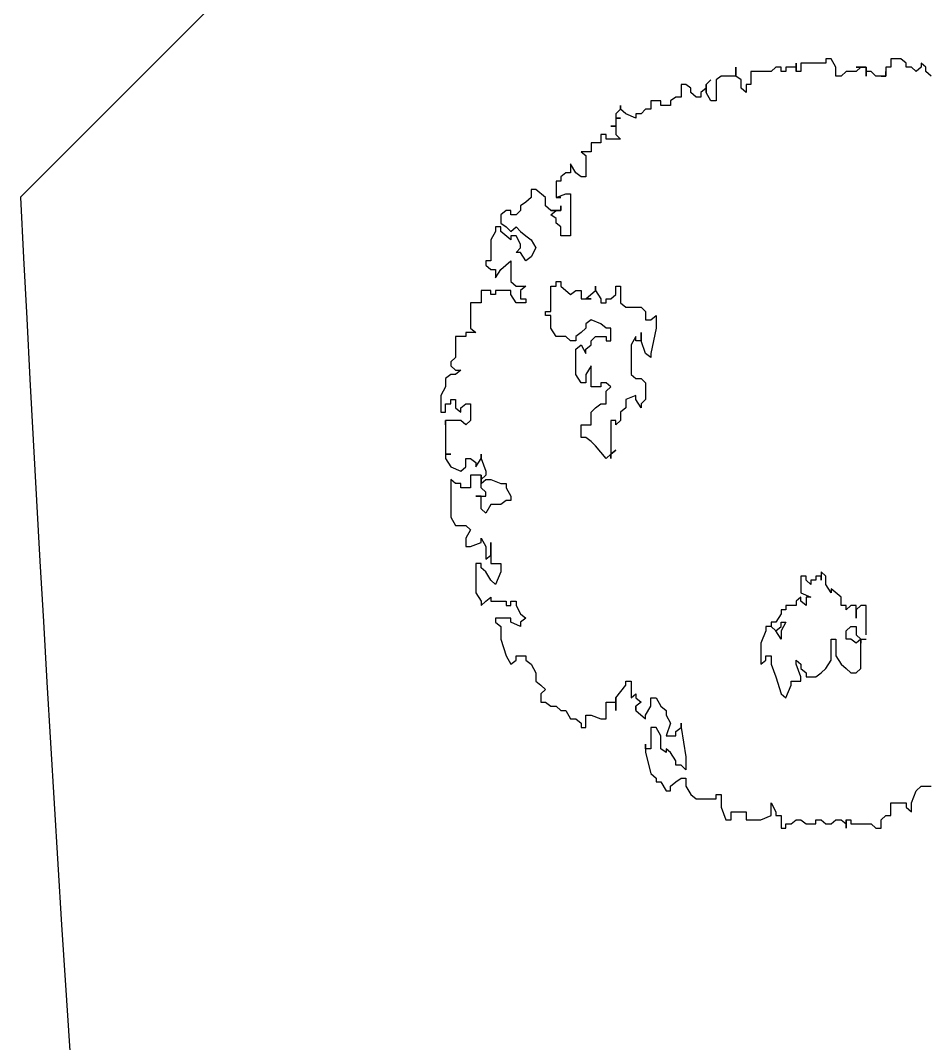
# Model space of a CAD drawing. Extents: x -30 to 1202, y 231 to 898.
# Drawn here: x 371.221 to 373.745, y 300.55 to 303.391 of the extents above; entities that cross this region are included whole.
import ezdxf

# ---------------------------------------------------------------- set-up
doc = ezdxf.new("R2010")
doc.units = 0
doc.header["$LTSCALE"] = 0.04
doc.layers.get('0').update_dxf_attribs({"linetype": 'CONTINUOUS'})
for name, color, linetype in [('CONTORXXNP----00', 255, 'CONTINUOUS'), ('PISO', 1, 'CONTINUOUS'), ('PISOS', 1, 'CONTINUOUS')]:
    doc.layers.add(name, color=color, linetype=linetype)
doc.styles.get("Standard").update_dxf_attribs({"font": 'romans.shx'})

# ---------------------------------------------------------------- blocks, each defined once
blk = doc.blocks.new('ARB3')
at = {"color": 0}
for p, q in [((-0.4754, 0.1276), (-0.4812, 0.1207)), ((0.4638, 0.1145), (0.4638, 0.1276)), ((-0.487, 0.1207), (-0.4922, 0.1145)), ((-0.4922, 0.1145), (-0.487, 0.1145)), ((-0.4812, 0.1207), (-0.487, 0.1207)), ((-0.487, 0.1145), (-0.4812, 0.1076)), ((0.4696, 0.1076), (0.4638, 0.1145)), ((-0.4812, 0.1076), (-0.487, 0.1015)), ((-0.487, 0.1015), (-0.487, 0.0945)), ((0.4857, 0.1015), (0.4696, 0.1076)), ((0.4973, 0.1015), (0.4857, 0.1015)), ((0.4915, 0.0945), (0.4973, 0.1015)), ((-0.487, 0.0945), (-0.4922, 0.0945)), ((0.4857, 0.0745), (0.4857, 0.0945)), ((0.4857, 0.0945), (0.4915, 0.0945)), ((-0.498, 0.0745), (-0.487, 0.0745)), ((-0.487, 0.0745), (-0.487, 0.0676)), ((0.5025, 0.0745), (0.4857, 0.0745)), ((0.5025, 0.0676), (0.5025, 0.0745)), ((-0.487, 0.0676), (-0.4754, 0.0676)), ((-0.4754, 0.0676), (-0.4812, 0.0676)), ((-0.4812, 0.0676), (-0.4754, 0.0676)), ((-0.4754, 0.0546), (-0.4812, 0.0484)), ((-0.4754, 0.0676), (-0.4754, 0.0615)), ((-0.4754, 0.0615), (-0.4754, 0.0676)), ((-0.4754, 0.0676), (-0.4754, 0.0546)), ((0.5083, 0.0615), (0.5025, 0.0676)), ((0.5193, 0.0615), (0.5083, 0.0615)), ((0.5135, 0.0484), (0.5193, 0.0546)), ((0.5193, 0.0546), (0.5193, 0.0615)), ((-0.4754, 0.0415), (-0.487, 0.0415)), ((-0.487, 0.0415), (-0.487, 0.0284)), ((-0.4812, 0.0484), (-0.4812, 0.0415)), ((-0.4812, 0.0415), (-0.4754, 0.0415)), ((0.2635, 0.0415), (0.2248, 0.0415)), ((0.2248, 0.0415), (0.2248, 0.0346)), ((0.2693, 0.0346), (0.2693, 0.0415)), ((0.5135, 0.0215), (0.5135, 0.0484)), ((-0.487, 0.0284), (-0.487, 0.0346)), ((-0.487, 0.0346), (-0.4812, 0.0284)), ((-0.4812, 0.0284), (-0.4812, 0.0153)), ((0.2248, 0.0346), (0.2306, 0.0284)), ((0.2416, 0.0284), (0.2248, 0.0284)), ((0.2248, 0.0284), (0.2248, 0.0215)), ((0.2306, 0.0284), (0.2416, 0.0284)), ((0.2525, 0.0215), (0.2525, 0.0284)), ((0.2525, 0.0284), (0.2635, 0.0284)), ((0.2635, 0.0284), (0.2693, 0.0346)), ((0.3081, 0.0346), (0.2693, 0.0346)), ((0.2693, 0.0346), (0.2745, 0.0284)), ((0.2693, 0.0346), (0.2745, 0.0346)), ((0.2745, 0.0346), (0.2693, 0.0346)), ((0.2745, 0.0284), (0.2693, 0.0215)), ((0.3139, 0.0284), (0.3081, 0.0346)), ((0.3139, 0.0215), (0.3139, 0.0284)), ((-0.4812, 0.0153), (-0.4754, 0.0084)), ((0.2248, 0.0215), (0.2306, 0.0153)), ((0.2306, 0.0153), (0.2248, 0.0153)), ((0.2248, 0.0153), (0.2248, 0.0084)), ((0.2584, 0.0153), (0.2525, 0.0215)), ((0.2693, 0.0153), (0.2584, 0.0153)), ((0.2693, 0.0215), (0.2693, 0.0153)), ((0.3023, 0.0084), (0.3081, 0.0153)), ((0.3081, 0.0153), (0.3139, 0.0215)), ((0.5083, 0.0153), (0.5083, 0.0215)), ((0.5083, 0.0215), (0.5135, 0.0215)), ((0.5083, 0.0084), (0.5135, 0.0153)), ((0.5193, 0.0153), (0.5083, 0.0153)), ((0.5135, 0.0153), (0.5193, 0.0153)), ((-0.487, 0.0015), (-0.498, -0.0047)), ((-0.4754, 0.0015), (-0.487, 0.0015)), ((-0.4754, 0.0084), (-0.4754, 0.0015)), ((0.2138, 0.0084), (0.2028, -0.0047)), ((0.2248, 0.0084), (0.2138, 0.0084)), ((0.2693, -0.0047), (0.2693, 0.0015)), ((0.2693, 0.0015), (0.2913, 0.0015)), ((0.2913, 0.0015), (0.3023, 0.0084)), ((0.5083, 0.0015), (0.5083, 0.0084)), ((0.5135, -0.0047), (0.5083, 0.0015)), ((0.186, -0.0116), (0.1802, -0.0177)), ((0.197, -0.0116), (0.186, -0.0116)), ((0.208, -0.0047), (0.197, -0.0116)), ((0.2028, -0.0047), (0.208, -0.0047)), ((0.2971, -0.0047), (0.2693, -0.0047)), ((0.3081, -0.0116), (0.2971, -0.0047)), ((0.3139, -0.0177), (0.3081, -0.0116)), ((0.5083, -0.0177), (0.5135, -0.0116)), ((0.5135, -0.0116), (0.5135, -0.0047)), ((0.1802, -0.0177), (0.1912, -0.0177)), ((0.1912, -0.0177), (0.186, -0.0177)), ((0.186, -0.0177), (0.186, -0.0247)), ((0.186, -0.0247), (0.1912, -0.0247)), ((0.1912, -0.0247), (0.1912, -0.0316)), ((0.3191, -0.0247), (0.3139, -0.0177)), ((0.3191, -0.0377), (0.3191, -0.0247)), ((0.5083, -0.0247), (0.5083, -0.0177)), ((0.5135, -0.0247), (0.5083, -0.0247)), ((0.5135, -0.0377), (0.5135, -0.0247)), ((0.1912, -0.0377), (0.186, -0.0377)), ((0.186, -0.0377), (0.186, -0.0446)), ((0.1912, -0.0316), (0.197, -0.0316)), ((0.197, -0.0316), (0.1912, -0.0377)), ((0.208, -0.0446), (0.2138, -0.0316)), ((0.2138, -0.0316), (0.2138, -0.0377)), ((0.2138, -0.0377), (0.2248, -0.0377)), ((0.2248, -0.0377), (0.219, -0.0446)), ((0.3081, -0.0446), (0.3139, -0.0377)), ((0.3139, -0.0377), (0.3191, -0.0377)), ((0.5083, -0.0446), (0.5135, -0.0377)), ((-0.4922, -0.0446), (-0.4812, -0.0446)), ((-0.4812, -0.0508), (-0.4922, -0.0508)), ((-0.4922, -0.0508), (-0.487, -0.0508)), ((-0.487, -0.0508), (-0.487, -0.0646)), ((-0.4812, -0.0446), (-0.4812, -0.0508)), ((0.186, -0.0446), (0.208, -0.0446)), ((0.219, -0.0446), (0.2138, -0.0446)), ((0.2138, -0.0446), (0.219, -0.0508)), ((0.219, -0.0508), (0.2248, -0.0508)), ((0.2248, -0.0508), (0.2248, -0.0646)), ((0.2971, -0.0508), (0.3023, -0.0446)), ((0.3023, -0.0508), (0.2971, -0.0508)), ((0.3191, -0.0446), (0.3023, -0.0508)), ((0.3023, -0.0446), (0.3081, -0.0446)), ((0.3249, -0.0446), (0.3191, -0.0446)), ((0.3249, -0.0577), (0.3249, -0.0446)), ((0.5083, -0.0508), (0.5083, -0.0446)), ((0.5135, -0.0577), (0.5083, -0.0508)), ((-0.487, -0.0646), (-0.4812, -0.0646)), ((-0.4812, -0.0646), (-0.4812, -0.0708)), ((0.2248, -0.0646), (0.2306, -0.0646)), ((0.2306, -0.0646), (0.2306, -0.0708)), ((0.2467, -0.0708), (0.2467, -0.0646)), ((0.2467, -0.0646), (0.2584, -0.0708)), ((0.3301, -0.0577), (0.3249, -0.0577)), ((0.3468, -0.0646), (0.3301, -0.0577)), ((0.3417, -0.0708), (0.3468, -0.0646)), ((0.5135, -0.0646), (0.5135, -0.0577)), ((0.5193, -0.0646), (0.5135, -0.0646)), ((0.5193, -0.0708), (0.5193, -0.0646)), ((-0.4812, -0.0708), (-0.487, -0.0708)), ((-0.487, -0.0708), (-0.487, -0.0777)), ((-0.487, -0.0777), (-0.4812, -0.0839)), ((0.2306, -0.0708), (0.2358, -0.0708)), ((0.2358, -0.0708), (0.2467, -0.0777)), ((0.2525, -0.0708), (0.2467, -0.0708)), ((0.2467, -0.0777), (0.2467, -0.0839)), ((0.2584, -0.0777), (0.2525, -0.0708)), ((0.2525, -0.0839), (0.2584, -0.0777)), ((0.2584, -0.0777), (0.2525, -0.0839)), ((0.2584, -0.0708), (0.2693, -0.0708)), ((0.2693, -0.0708), (0.2584, -0.0777)), ((0.3023, -0.0839), (0.3191, -0.0777)), ((0.3191, -0.0777), (0.3417, -0.0708)), ((0.4857, -0.0839), (0.4973, -0.0777)), ((0.4973, -0.0777), (0.5025, -0.0777)), ((0.5025, -0.0777), (0.5025, -0.0708)), ((0.5025, -0.0708), (0.5193, -0.0708)), ((-0.4812, -0.0839), (-0.4812, -0.1108)), ((0.2467, -0.0839), (0.2525, -0.0839)), ((0.2525, -0.0839), (0.2525, -0.0908)), ((0.2525, -0.0908), (0.2584, -0.0908)), ((0.2584, -0.0908), (0.2745, -0.0977)), ((0.2913, -0.0908), (0.2913, -0.0839)), ((0.2913, -0.0839), (0.3023, -0.0839)), ((0.2971, -0.0908), (0.2913, -0.0908)), ((0.3023, -0.0977), (0.2971, -0.0908)), ((0.5025, -0.0839), (0.4857, -0.0839)), ((0.5083, -0.0977), (0.5025, -0.0839)), ((0.2745, -0.0977), (0.3023, -0.0977)), ((0.5083, -0.1169), (0.5083, -0.0977)), ((-0.4812, -0.1108), (-0.4644, -0.1108)), ((-0.4644, -0.1108), (-0.4644, -0.1169)), ((-0.4644, -0.1169), (-0.4534, -0.1169)), ((-0.4534, -0.1169), (-0.4592, -0.1238)), ((0.4973, -0.1369), (0.4973, -0.1169)), ((0.4973, -0.1169), (0.5083, -0.1169)), ((-0.4754, -0.1308), (-0.487, -0.1308)), ((-0.487, -0.1308), (-0.4754, -0.1308)), ((-0.4702, -0.1238), (-0.4754, -0.1308)), ((-0.4754, -0.1308), (-0.4754, -0.15)), ((-0.4592, -0.1238), (-0.4702, -0.1238)), ((0.4915, -0.15), (0.5083, -0.1438)), ((0.5083, -0.1369), (0.4973, -0.1369)), ((0.5083, -0.1438), (0.5083, -0.1369)), ((-0.4754, -0.15), (-0.4702, -0.1569)), ((-0.4702, -0.1569), (-0.4424, -0.1569)), ((-0.4424, -0.1569), (-0.4424, -0.1638)), ((0.4747, -0.1569), (0.4747, -0.15)), ((0.4747, -0.15), (0.4915, -0.15)), ((0.4805, -0.1569), (0.4747, -0.1569)), ((0.4805, -0.1831), (0.4805, -0.1569)), ((-0.4644, -0.17), (-0.4702, -0.1638)), ((-0.4702, -0.1638), (-0.4644, -0.17)), ((-0.4534, -0.17), (-0.4644, -0.17)), ((-0.4644, -0.17), (-0.4592, -0.17)), ((-0.4592, -0.17), (-0.4534, -0.1769)), ((-0.4424, -0.1638), (-0.4534, -0.17)), ((-0.4534, -0.1769), (-0.4476, -0.1769)), ((-0.4476, -0.1831), (-0.4534, -0.19)), ((-0.4476, -0.1769), (-0.4476, -0.1831)), ((0.4747, -0.19), (0.4805, -0.1831)), ((-0.4592, -0.19), (-0.4644, -0.1969)), ((-0.4644, -0.1969), (-0.4644, -0.2031)), ((-0.4534, -0.19), (-0.4592, -0.19)), ((0.3862, -0.2031), (0.425, -0.1969)), ((0.425, -0.1969), (0.4418, -0.1969)), ((0.4418, -0.1969), (0.436, -0.2031)), ((0.4528, -0.2031), (0.4528, -0.1969)), ((0.4528, -0.1969), (0.4638, -0.1969)), ((0.4638, -0.1969), (0.4747, -0.19)), ((-0.4644, -0.2031), (-0.4476, -0.2031)), ((-0.4476, -0.2031), (-0.4476, -0.21)), ((-0.4476, -0.21), (-0.4424, -0.2169)), ((0.3862, -0.2031), (0.3804, -0.2031)), ((0.3804, -0.2031), (0.3862, -0.2031)), ((0.3914, -0.21), (0.3862, -0.2031)), ((0.3972, -0.21), (0.3914, -0.21)), ((0.3972, -0.223), (0.3972, -0.21)), ((0.4302, -0.21), (0.4192, -0.2169)), ((0.436, -0.21), (0.4302, -0.21)), ((0.436, -0.2031), (0.436, -0.21)), ((0.4579, -0.21), (0.4528, -0.2031)), ((0.4638, -0.2169), (0.4579, -0.21)), ((-0.4424, -0.2169), (-0.4366, -0.2169)), ((-0.4366, -0.23), (-0.4424, -0.23)), ((-0.4424, -0.23), (-0.4424, -0.243)), ((-0.4366, -0.2169), (-0.4366, -0.23)), ((0.3468, -0.2361), (0.3578, -0.23)), ((0.3578, -0.23), (0.3636, -0.223)), ((0.3636, -0.223), (0.3695, -0.223)), ((0.3695, -0.223), (0.3804, -0.2169)), ((0.3804, -0.2169), (0.3972, -0.223)), ((0.3972, -0.23), (0.3862, -0.2361)), ((0.414, -0.23), (0.3972, -0.23)), ((0.4192, -0.2169), (0.414, -0.223)), ((0.414, -0.223), (0.4192, -0.223)), ((0.4192, -0.223), (0.414, -0.23)), ((0.4579, -0.23), (0.4696, -0.223)), ((0.4579, -0.2361), (0.4579, -0.23)), ((0.4696, -0.2169), (0.4638, -0.2169)), ((0.4696, -0.223), (0.4696, -0.2169)), ((-0.4424, -0.243), (-0.4315, -0.243)), ((-0.4315, -0.243), (-0.4315, -0.25)), ((-0.1531, -0.243), (-0.1589, -0.2361)), ((-0.1589, -0.2361), (-0.1421, -0.2361)), ((-0.1531, -0.25), (-0.1531, -0.243)), ((-0.1421, -0.2361), (-0.1085, -0.243)), ((-0.1085, -0.243), (-0.1033, -0.243)), ((-0.1033, -0.243), (-0.1085, -0.25)), ((0.3468, -0.243), (0.3468, -0.2361)), ((0.3578, -0.243), (0.3468, -0.243)), ((0.3695, -0.25), (0.3578, -0.243)), ((0.3862, -0.2361), (0.3862, -0.243)), ((0.3862, -0.243), (0.414, -0.243)), ((0.414, -0.243), (0.414, -0.25)), ((0.4192, -0.25), (0.447, -0.243)), ((0.447, -0.243), (0.4528, -0.2361)), ((0.4528, -0.2361), (0.4579, -0.2361)), ((-0.4315, -0.25), (-0.4256, -0.2561)), ((-0.4256, -0.2561), (-0.4256, -0.263)), ((-0.1699, -0.2561), (-0.1641, -0.25)), ((-0.1699, -0.2761), (-0.1699, -0.2561)), ((-0.1641, -0.25), (-0.1531, -0.25)), ((-0.1253, -0.2561), (-0.1363, -0.2561)), ((-0.1363, -0.2561), (-0.1253, -0.2561)), ((-0.1085, -0.25), (-0.1253, -0.2561)), ((-0.1253, -0.2561), (-0.1253, -0.263)), ((-0.0756, -0.2561), (-0.0698, -0.25)), ((-0.0756, -0.263), (-0.0756, -0.2561)), ((-0.0698, -0.25), (-0.0478, -0.25)), ((-0.0478, -0.25), (-0.042, -0.2561)), ((-0.0368, -0.2561), (-0.0478, -0.263)), ((-0.042, -0.2561), (-0.0368, -0.2561)), ((0.3468, -0.263), (0.3527, -0.2561)), ((0.3527, -0.2561), (0.3578, -0.263)), ((0.3636, -0.263), (0.3746, -0.25)), ((0.3746, -0.25), (0.3695, -0.25)), ((0.414, -0.25), (0.4082, -0.25)), ((0.4082, -0.25), (0.4192, -0.25)), ((-0.4256, -0.263), (-0.4198, -0.263)), ((-0.4198, -0.263), (-0.4256, -0.2761)), ((-0.1253, -0.263), (-0.1311, -0.263)), ((-0.1311, -0.263), (-0.1201, -0.2692)), ((-0.1201, -0.2692), (-0.0807, -0.2692)), ((-0.0807, -0.2692), (-0.0756, -0.263)), ((-0.0478, -0.263), (-0.053, -0.263)), ((-0.053, -0.263), (-0.0478, -0.2761)), ((0.3249, -0.2761), (0.3249, -0.2692)), ((0.3249, -0.2692), (0.3468, -0.2692)), ((0.3468, -0.2692), (0.3417, -0.263)), ((0.3417, -0.263), (0.3468, -0.263)), ((0.3578, -0.263), (0.3636, -0.263)), ((0.3636, -0.263), (0.3578, -0.263)), ((0.3578, -0.263), (0.3636, -0.263)), ((-0.4315, -0.283), (-0.4366, -0.283)), ((-0.4366, -0.283), (-0.4315, -0.283)), ((-0.4256, -0.2761), (-0.4315, -0.283)), ((-0.4315, -0.283), (-0.4256, -0.2892)), ((-0.4198, -0.2892), (-0.4198, -0.283)), ((-0.4198, -0.283), (-0.4198, -0.2892)), ((-0.3979, -0.2892), (-0.3921, -0.283)), ((-0.3921, -0.283), (-0.3921, -0.3022)), ((-0.1976, -0.2892), (-0.1976, -0.283)), ((-0.1976, -0.283), (-0.1757, -0.283)), ((-0.1757, -0.283), (-0.1699, -0.2761)), ((-0.0478, -0.2761), (-0.0368, -0.2761)), ((-0.0368, -0.2761), (-0.031, -0.283)), ((-0.031, -0.283), (-0.02, -0.283)), ((-0.02, -0.283), (-0.0142, -0.2892)), ((0.3301, -0.2761), (0.3249, -0.2761)), ((0.3468, -0.2892), (0.3301, -0.2761)), ((-0.4256, -0.2892), (-0.4198, -0.2892)), ((-0.4198, -0.2892), (-0.4089, -0.2892)), ((-0.4089, -0.2892), (-0.4089, -0.2961)), ((-0.4089, -0.2961), (-0.4089, -0.2892)), ((-0.4089, -0.2892), (-0.3979, -0.2892)), ((-0.1867, -0.2892), (-0.1976, -0.2892)), ((-0.1809, -0.2961), (-0.1867, -0.2892)), ((-0.1809, -0.3022), (-0.1809, -0.2961)), ((-0.1253, -0.2961), (-0.1421, -0.2961)), ((-0.1421, -0.2961), (-0.1421, -0.3022)), ((-0.1253, -0.3022), (-0.1253, -0.2961)), ((-0.0646, -0.2961), (-0.0698, -0.3022)), ((-0.0588, -0.3022), (-0.0646, -0.2961)), ((-0.0142, -0.2892), (-0.02, -0.2892)), ((-0.02, -0.2892), (-0.02, -0.2961)), ((-0.02, -0.2961), (0.0304, -0.2961)), ((0.0245, -0.2961), (0.0194, -0.2892)), ((0.0194, -0.2892), (0.0245, -0.2961)), ((0.0304, -0.2961), (0.0245, -0.2961)), ((0.0245, -0.2961), (0.0304, -0.3022)), ((0.3636, -0.2892), (0.3468, -0.2892)), ((0.3527, -0.3022), (0.3527, -0.2892)), ((0.3527, -0.2892), (0.3636, -0.2892)), ((-0.3921, -0.3022), (-0.3979, -0.3022)), ((-0.3979, -0.3022), (-0.3979, -0.3092)), ((-0.3979, -0.3092), (-0.3869, -0.3092)), ((-0.3869, -0.3092), (-0.3869, -0.3222)), ((-0.1918, -0.3161), (-0.1809, -0.3092)), ((-0.1757, -0.3022), (-0.1809, -0.3022)), ((-0.1809, -0.3092), (-0.1757, -0.3092)), ((-0.1757, -0.3092), (-0.1757, -0.3022)), ((-0.1479, -0.3092), (-0.1531, -0.3222)), ((-0.1421, -0.3022), (-0.1479, -0.3092)), ((-0.1311, -0.3161), (-0.1311, -0.3022)), ((-0.1311, -0.3022), (-0.1253, -0.3022)), ((-0.0698, -0.3022), (-0.0698, -0.3092)), ((-0.0698, -0.3092), (-0.0646, -0.3092)), ((-0.0646, -0.3092), (-0.0646, -0.3222)), ((-0.042, -0.3022), (-0.0588, -0.3022)), ((-0.042, -0.3092), (-0.042, -0.3022)), ((-0.0368, -0.3161), (-0.042, -0.3092)), ((0.0304, -0.3022), (0.0136, -0.3161)), ((0.3746, -0.3022), (0.3527, -0.3022)), ((0.3695, -0.3222), (0.3746, -0.3092)), ((0.3746, -0.3092), (0.3746, -0.3022)), ((-0.3869, -0.3222), (-0.3753, -0.3222)), ((-0.3753, -0.3222), (-0.3753, -0.3353)), ((-0.1918, -0.3161), (-0.1976, -0.3161)), ((-0.1976, -0.3161), (-0.1918, -0.3161)), ((-0.1809, -0.3292), (-0.1918, -0.3161)), ((-0.1809, -0.3353), (-0.1809, -0.3222)), ((-0.1809, -0.3222), (-0.1809, -0.3292)), ((-0.1809, -0.3292), (-0.1809, -0.3222)), ((-0.1809, -0.3222), (-0.1809, -0.3292)), ((-0.1531, -0.3222), (-0.1479, -0.3292)), ((-0.1253, -0.3222), (-0.1311, -0.3161)), ((-0.1201, -0.3222), (-0.1253, -0.3222)), ((-0.1143, -0.3292), (-0.1201, -0.3222)), ((-0.0646, -0.3222), (-0.0924, -0.3222)), ((-0.0924, -0.3222), (-0.0807, -0.3292)), ((-0.031, -0.3222), (-0.0368, -0.3161)), ((-0.0142, -0.3222), (-0.031, -0.3222)), ((-0.0142, -0.3353), (-0.0142, -0.3222)), ((0.0078, -0.3222), (0.0026, -0.3292)), ((0.0136, -0.3161), (0.0078, -0.3222)), ((0.3695, -0.3292), (0.3695, -0.3222)), ((-0.3753, -0.3353), (-0.3701, -0.3292)), ((-0.3701, -0.3292), (-0.3423, -0.3292)), ((-0.3423, -0.3353), (-0.3475, -0.3422)), ((-0.3423, -0.3292), (-0.3423, -0.3353)), ((-0.1918, -0.3422), (-0.1918, -0.3353)), ((-0.1918, -0.3353), (-0.1809, -0.3353)), ((-0.1479, -0.3292), (-0.1421, -0.3292)), ((-0.1421, -0.3292), (-0.1363, -0.3353)), ((-0.1363, -0.3353), (-0.1311, -0.3422)), ((-0.1201, -0.3353), (-0.1085, -0.3292)), ((-0.1143, -0.3422), (-0.1201, -0.3353)), ((-0.1085, -0.3292), (-0.1143, -0.3292)), ((-0.0807, -0.3292), (-0.0698, -0.3292)), ((-0.0698, -0.3353), (-0.0807, -0.3422)), ((-0.0698, -0.3292), (-0.0698, -0.3353)), ((0.0026, -0.3353), (-0.0142, -0.3353)), ((0.0026, -0.3292), (0.0026, -0.3353)), ((0.3862, -0.3292), (0.3695, -0.3292)), ((0.3746, -0.3422), (0.3804, -0.3353)), ((0.3804, -0.3353), (0.3862, -0.3353)), ((0.3862, -0.3353), (0.3862, -0.3292)), ((-0.3475, -0.3422), (-0.3591, -0.3492)), ((-0.3591, -0.3492), (-0.3475, -0.3492)), ((-0.3475, -0.3492), (-0.3475, -0.3553)), ((-0.3197, -0.3553), (-0.3197, -0.3492)), ((-0.3197, -0.3492), (-0.2642, -0.3492)), ((-0.2642, -0.3492), (-0.2642, -0.3622)), ((-0.1976, -0.3622), (-0.1867, -0.3492)), ((-0.1867, -0.3492), (-0.1918, -0.3422)), ((-0.1311, -0.3422), (-0.1253, -0.3422)), ((-0.1253, -0.3492), (-0.1311, -0.3553)), ((-0.1253, -0.3422), (-0.1253, -0.3492)), ((-0.0807, -0.3422), (-0.1143, -0.3422)), ((0.3636, -0.3553), (0.3746, -0.3492)), ((0.3746, -0.3492), (0.3746, -0.3422)), ((-0.3475, -0.3553), (-0.3423, -0.3622)), ((-0.3423, -0.3622), (-0.3365, -0.3622)), ((-0.3365, -0.3622), (-0.3365, -0.3684)), ((-0.3146, -0.3684), (-0.3197, -0.3553)), ((-0.3146, -0.3684), (-0.3146, -0.3622)), ((-0.3146, -0.3622), (-0.3146, -0.3684)), ((-0.2978, -0.3622), (-0.3036, -0.3622)), ((-0.3036, -0.3622), (-0.2978, -0.3622)), ((-0.2978, -0.3684), (-0.2978, -0.3622)), ((-0.2978, -0.3622), (-0.2978, -0.3753)), ((-0.2758, -0.3622), (-0.281, -0.3684)), ((-0.2642, -0.3622), (-0.2758, -0.3622)), ((-0.2035, -0.3684), (-0.2035, -0.3622)), ((-0.2035, -0.3622), (-0.1976, -0.3622)), ((-0.1311, -0.3553), (-0.1311, -0.3684)), ((0.3578, -0.3684), (0.3636, -0.3622)), ((0.3636, -0.3622), (0.3636, -0.3553)), ((-0.3365, -0.3684), (-0.3146, -0.3684)), ((-0.2978, -0.3753), (-0.3036, -0.3822)), ((-0.2919, -0.3753), (-0.2978, -0.3684)), ((-0.2868, -0.3684), (-0.2919, -0.3753)), ((-0.281, -0.3684), (-0.2868, -0.3684)), ((-0.1976, -0.3684), (-0.2035, -0.3684)), ((-0.1976, -0.3753), (-0.1976, -0.3684)), ((-0.1641, -0.3753), (-0.1976, -0.3753)), ((-0.1641, -0.3822), (-0.1641, -0.3753)), ((-0.1421, -0.3753), (-0.1589, -0.3753)), ((-0.1589, -0.3753), (-0.1589, -0.3822)), ((-0.1311, -0.3684), (-0.1421, -0.3753)), ((0.3527, -0.3822), (0.3578, -0.3753)), ((0.3578, -0.3753), (0.3578, -0.3684)), ((-0.3146, -0.3822), (-0.3255, -0.3953)), ((-0.3036, -0.3822), (-0.3146, -0.3822)), ((-0.1589, -0.3822), (-0.1641, -0.3822)), ((0.3249, -0.3953), (0.3301, -0.3884)), ((0.3301, -0.3884), (0.3359, -0.3822)), ((0.3359, -0.3822), (0.3417, -0.3884)), ((0.3417, -0.3884), (0.3527, -0.3884)), ((0.3527, -0.3884), (0.3527, -0.3822)), ((-0.3255, -0.3953), (-0.3255, -0.4014)), ((-0.3255, -0.4014), (-0.3146, -0.4014)), ((-0.3146, -0.4014), (-0.3087, -0.4084)), ((-0.2642, -0.4084), (-0.259, -0.4014)), ((-0.259, -0.4014), (-0.248, -0.3953)), ((-0.248, -0.3953), (-0.2364, -0.4014)), ((-0.2364, -0.4014), (-0.2312, -0.4084)), ((0.2971, -0.4084), (0.3023, -0.4014)), ((0.3023, -0.4014), (0.3139, -0.3953)), ((0.3139, -0.3953), (0.3249, -0.3953)), ((-0.3087, -0.4084), (-0.3036, -0.4153)), ((-0.3036, -0.4153), (-0.2978, -0.4153)), ((-0.2978, -0.4153), (-0.2919, -0.4214)), ((-0.2758, -0.4214), (-0.27, -0.4153)), ((-0.27, -0.4153), (-0.2642, -0.4084)), ((-0.2532, -0.4153), (-0.2642, -0.4214)), ((-0.248, -0.4153), (-0.2532, -0.4153)), ((-0.2422, -0.4214), (-0.248, -0.4153)), ((-0.2312, -0.4084), (-0.2422, -0.4153)), ((-0.2422, -0.4153), (-0.2422, -0.4214)), ((-0.1976, -0.4214), (-0.1976, -0.4084)), ((-0.1976, -0.4084), (-0.1918, -0.4153)), ((-0.1918, -0.4153), (-0.1809, -0.4153)), ((-0.1809, -0.4153), (-0.1809, -0.4084)), ((-0.1809, -0.4084), (-0.1757, -0.4084)), ((-0.1757, -0.4084), (-0.1757, -0.4214)), ((0.2248, -0.4214), (0.2358, -0.4153)), ((0.2358, -0.4153), (0.2416, -0.4084)), ((0.2416, -0.4084), (0.2467, -0.4153)), ((0.2467, -0.4153), (0.2525, -0.4153)), ((0.2525, -0.4153), (0.2467, -0.4284)), ((0.2913, -0.4214), (0.2913, -0.4084)), ((0.2913, -0.4084), (0.2971, -0.4084)), ((-0.2919, -0.4284), (-0.2978, -0.4284)), ((-0.2978, -0.4284), (-0.2978, -0.4345)), ((-0.2919, -0.4214), (-0.2919, -0.4284)), ((-0.27, -0.4284), (-0.2758, -0.4214)), ((-0.2758, -0.4345), (-0.27, -0.4284)), ((-0.259, -0.4284), (-0.27, -0.4414)), ((-0.2642, -0.4214), (-0.2642, -0.4284)), ((-0.2642, -0.4284), (-0.259, -0.4284)), ((-0.2196, -0.4414), (-0.2312, -0.4284)), ((-0.2312, -0.4284), (-0.2035, -0.4284)), ((-0.2035, -0.4284), (-0.1976, -0.4214)), ((-0.1867, -0.4284), (-0.1918, -0.4284)), ((-0.1918, -0.4284), (-0.1918, -0.4484)), ((-0.1757, -0.4214), (-0.1867, -0.4284)), ((0.0691, -0.4345), (0.0801, -0.4284)), ((0.0801, -0.4284), (0.0859, -0.4284)), ((0.0859, -0.4284), (0.0859, -0.4345)), ((0.219, -0.4284), (0.219, -0.4214)), ((0.219, -0.4214), (0.2248, -0.4214)), ((0.2248, -0.4284), (0.219, -0.4284)), ((0.2248, -0.4345), (0.2248, -0.4284)), ((0.2467, -0.4284), (0.2416, -0.4284)), ((0.2416, -0.4284), (0.2416, -0.4484)), ((0.2971, -0.4214), (0.2913, -0.4214)), ((0.2913, -0.4345), (0.3023, -0.4284)), ((0.3023, -0.4284), (0.2971, -0.4214)), ((-0.2978, -0.4345), (-0.2919, -0.4414)), ((-0.2919, -0.4414), (-0.281, -0.4414)), ((-0.281, -0.4414), (-0.2758, -0.4345)), ((-0.27, -0.4414), (-0.2758, -0.4414)), ((-0.2758, -0.4414), (-0.2758, -0.4484)), ((-0.2086, -0.4484), (-0.2196, -0.4414)), ((0.0581, -0.4545), (0.0633, -0.4414)), ((0.0633, -0.4414), (0.0633, -0.4345)), ((0.0633, -0.4345), (0.0691, -0.4345)), ((0.0859, -0.4345), (0.0911, -0.4414)), ((0.0911, -0.4414), (0.0911, -0.4545)), ((0.1692, -0.4545), (0.1692, -0.4414)), ((0.1692, -0.4414), (0.1802, -0.4414)), ((0.1802, -0.4414), (0.197, -0.4484)), ((0.219, -0.4545), (0.219, -0.4345)), ((0.219, -0.4345), (0.2248, -0.4345)), ((0.2467, -0.4484), (0.2525, -0.4414)), ((0.2525, -0.4414), (0.2693, -0.4414)), ((0.2693, -0.4414), (0.2913, -0.4345)), ((-0.2758, -0.4484), (-0.27, -0.4484)), ((-0.27, -0.4484), (-0.259, -0.4545)), ((-0.259, -0.4545), (-0.2312, -0.4545)), ((-0.2312, -0.4545), (-0.2312, -0.4614)), ((-0.2254, -0.4614), (-0.2196, -0.4545)), ((-0.2196, -0.4545), (-0.2196, -0.4484)), ((-0.2196, -0.4484), (-0.2086, -0.4484)), ((-0.1918, -0.4484), (-0.1867, -0.4484)), ((-0.1867, -0.4545), (-0.1918, -0.4545)), ((-0.1918, -0.4545), (-0.1918, -0.4676)), ((-0.1867, -0.4484), (-0.1867, -0.4545)), ((0.0581, -0.4614), (0.0581, -0.4545)), ((0.0911, -0.4545), (0.1027, -0.4614)), ((0.1582, -0.4545), (0.1415, -0.4545)), ((0.1415, -0.4545), (0.1692, -0.4545)), ((0.1634, -0.4614), (0.1582, -0.4545)), ((0.1912, -0.4545), (0.1802, -0.4614)), ((0.197, -0.4484), (0.1912, -0.4545)), ((0.219, -0.4614), (0.2138, -0.4545)), ((0.2138, -0.4545), (0.219, -0.4545)), ((0.2416, -0.4484), (0.2467, -0.4484)), ((-0.2312, -0.4614), (-0.2254, -0.4614)), ((-0.1918, -0.4676), (-0.1757, -0.4676)), ((-0.1757, -0.4676), (-0.1757, -0.4814)), ((0.0304, -0.4676), (0.0245, -0.4676)), ((0.0245, -0.4676), (0.0304, -0.4676)), ((0.0304, -0.4676), (0.0472, -0.4614)), ((0.0413, -0.4745), (0.0304, -0.4676)), ((0.0472, -0.4614), (0.0523, -0.4614)), ((0.0523, -0.4614), (0.0581, -0.4676)), ((0.0691, -0.4676), (0.0523, -0.4676)), ((0.0523, -0.4676), (0.0523, -0.4814)), ((0.0633, -0.4676), (0.0581, -0.4614)), ((0.0581, -0.4676), (0.0633, -0.4676)), ((0.0749, -0.4614), (0.0691, -0.4676)), ((0.0801, -0.4614), (0.0749, -0.4614)), ((0.0801, -0.4745), (0.0801, -0.4614)), ((0.0969, -0.4676), (0.0801, -0.4676)), ((0.0801, -0.4676), (0.0801, -0.4745)), ((0.1027, -0.4614), (0.0969, -0.4676)), ((0.1356, -0.4676), (0.1466, -0.4614)), ((0.1415, -0.4676), (0.1356, -0.4676)), ((0.1466, -0.4814), (0.1415, -0.4676)), ((0.1466, -0.4614), (0.1634, -0.4614)), ((0.175, -0.4676), (0.1692, -0.4676)), ((0.1692, -0.4676), (0.1692, -0.4745)), ((0.1802, -0.4614), (0.175, -0.4676)), ((0.208, -0.4745), (0.219, -0.4676)), ((0.2248, -0.4676), (0.219, -0.4614)), ((0.219, -0.4676), (0.2248, -0.4676)), ((-0.1757, -0.4814), (-0.1421, -0.4814)), ((-0.1421, -0.4814), (-0.1363, -0.4745)), ((-0.1363, -0.4745), (-0.1363, -0.4876)), ((-0.042, -0.4876), (-0.042, -0.4814)), ((-0.042, -0.4814), (-0.02, -0.4814)), ((-0.02, -0.4814), (-0.0142, -0.4876)), ((0.0304, -0.4814), (0.0355, -0.4745)), ((0.0304, -0.4876), (0.0304, -0.4814)), ((0.0355, -0.4745), (0.0413, -0.4745)), ((0.0523, -0.4814), (0.0691, -0.4814)), ((0.0691, -0.4814), (0.0691, -0.4945)), ((0.1188, -0.4876), (0.1247, -0.4814)), ((0.1247, -0.4814), (0.1356, -0.4876)), ((0.1466, -0.4876), (0.1466, -0.4814)), ((0.1692, -0.4745), (0.208, -0.4745)), ((-0.1363, -0.4876), (-0.1311, -0.4876)), ((-0.1311, -0.4876), (-0.1311, -0.5014)), ((-0.0866, -0.5014), (-0.0866, -0.4945)), ((-0.0866, -0.4945), (-0.0807, -0.5014)), ((-0.0368, -0.4945), (-0.042, -0.4876)), ((-0.0368, -0.5014), (-0.031, -0.4945)), ((-0.031, -0.4945), (-0.0368, -0.4945)), ((-0.0142, -0.4876), (-0.02, -0.4945)), ((-0.02, -0.4945), (-0.02, -0.5145)), ((0.0413, -0.4876), (0.0304, -0.4876)), ((0.0472, -0.4945), (0.0413, -0.4876)), ((0.0413, -0.5076), (0.0472, -0.4945)), ((0.0691, -0.4945), (0.0633, -0.4945)), ((0.0633, -0.4945), (0.0633, -0.5014)), ((0.1188, -0.5014), (0.1188, -0.4876)), ((0.1356, -0.4876), (0.1466, -0.4876)), ((-0.1311, -0.5014), (-0.1033, -0.5014)), ((-0.1033, -0.5014), (-0.0975, -0.5076)), ((-0.0975, -0.5076), (-0.0924, -0.5076)), ((-0.0924, -0.5076), (-0.0866, -0.5014)), ((-0.0807, -0.5014), (-0.0807, -0.5076)), ((-0.0807, -0.5076), (-0.0756, -0.5145)), ((-0.0478, -0.5076), (-0.0478, -0.5014)), ((-0.0478, -0.5014), (-0.0368, -0.5014)), ((-0.042, -0.5076), (-0.0478, -0.5076)), ((-0.042, -0.5145), (-0.042, -0.5076)), ((0.0245, -0.5145), (0.0245, -0.5076)), ((0.0245, -0.5076), (0.0245, -0.5145)), ((0.0304, -0.5145), (0.0413, -0.5076)), ((0.0633, -0.5014), (0.0581, -0.5076)), ((0.0581, -0.5076), (0.1079, -0.5076)), ((0.1079, -0.5076), (0.1188, -0.5014)), ((-0.0756, -0.5145), (-0.0646, -0.5145)), ((-0.0646, -0.5145), (-0.053, -0.5206)), ((-0.053, -0.5206), (-0.031, -0.5206)), ((-0.031, -0.5145), (-0.042, -0.5145)), ((-0.031, -0.5206), (-0.031, -0.5145)), ((-0.02, -0.5145), (-0.0142, -0.5145)), ((-0.0142, -0.5145), (-0.02, -0.5145)), ((-0.02, -0.5145), (0.0245, -0.5145)), ((0.0245, -0.5145), (0.0304, -0.5145))]:
    blk.add_line(p, q, dxfattribs=at)
for p, q in [((-0.4922, 0.0945), (-0.498, 0.0876)), ((-0.498, 0.0876), (-0.498, 0.0745)), ((-0.498, -0.0047), (-0.498, -0.0116)), ((-0.498, -0.0116), (-0.4922, -0.0116)), ((-0.4922, -0.0116), (-0.4922, -0.0446))]:
    blk.add_line(p, q)
at = {"layer": 'CONTORXXNP----00'}
for p, q in [((-0.4754, 0.1276), (-0.4812, 0.1207)), ((0.4638, 0.1145), (0.4638, 0.1276)), ((-0.487, 0.1207), (-0.4922, 0.1145)), ((-0.4922, 0.1145), (-0.487, 0.1145)), ((-0.4812, 0.1207), (-0.487, 0.1207)), ((-0.487, 0.1145), (-0.4812, 0.1076)), ((0.4696, 0.1076), (0.4638, 0.1145)), ((-0.4812, 0.1076), (-0.487, 0.1015)), ((-0.487, 0.1015), (-0.487, 0.0945)), ((0.4857, 0.1015), (0.4696, 0.1076)), ((0.4973, 0.1015), (0.4857, 0.1015)), ((0.4915, 0.0945), (0.4973, 0.1015)), ((-0.4922, 0.0945), (-0.498, 0.0876)), ((-0.498, 0.0876), (-0.498, 0.0745)), ((-0.487, 0.0945), (-0.4922, 0.0945)), ((0.4857, 0.0945), (0.4915, 0.0945)), ((0.4857, 0.0745), (0.4857, 0.0945)), ((-0.498, 0.0745), (-0.487, 0.0745)), ((-0.487, 0.0745), (-0.487, 0.0676)), ((0.5025, 0.0745), (0.4857, 0.0745)), ((0.5025, 0.0676), (0.5025, 0.0745)), ((-0.487, 0.0676), (-0.4754, 0.0676)), ((-0.4812, 0.0676), (-0.4754, 0.0676)), ((-0.4754, 0.0676), (-0.4812, 0.0676)), ((-0.4754, 0.0546), (-0.4812, 0.0484)), ((-0.4754, 0.0676), (-0.4754, 0.0546)), ((-0.4754, 0.0615), (-0.4754, 0.0676)), ((-0.4754, 0.0676), (-0.4754, 0.0615)), ((0.5083, 0.0615), (0.5025, 0.0676)), ((0.5193, 0.0615), (0.5083, 0.0615)), ((0.5135, 0.0484), (0.5193, 0.0546)), ((0.5193, 0.0546), (0.5193, 0.0615)), ((-0.487, 0.0415), (-0.4812, 0.0415)), ((-0.487, 0.0346), (-0.487, 0.0415)), ((-0.4812, 0.0484), (-0.4812, 0.0415)), ((0.5135, 0.0215), (0.5135, 0.0484)), ((-0.487, 0.0346), (-0.4812, 0.0284)), ((-0.4812, 0.0284), (-0.4812, 0.0153)), ((-0.4812, 0.0153), (-0.4754, 0.0084)), ((0.5083, 0.0215), (0.5135, 0.0215)), ((0.5083, 0.0153), (0.5083, 0.0215)), ((0.5083, 0.0153), (0.5135, 0.0153)), ((0.5083, 0.0084), (0.5135, 0.0153)), ((-0.487, 0.0015), (-0.498, -0.0047)), ((-0.4754, 0.0015), (-0.487, 0.0015)), ((-0.4754, 0.0084), (-0.4754, 0.0015)), ((0.5083, 0.0015), (0.5083, 0.0084)), ((0.5135, -0.0047), (0.5083, 0.0015)), ((-0.498, -0.0047), (-0.498, -0.0116)), ((-0.498, -0.0116), (-0.4922, -0.0116)), ((-0.4922, -0.0116), (-0.4922, -0.0446)), ((0.5083, -0.0177), (0.5135, -0.0116)), ((0.5135, -0.0116), (0.5135, -0.0047)), ((0.5083, -0.0247), (0.5083, -0.0177)), ((0.5135, -0.0247), (0.5083, -0.0247)), ((0.5135, -0.0377), (0.5135, -0.0247)), ((0.5083, -0.0446), (0.5135, -0.0377)), ((-0.4922, -0.0446), (-0.4812, -0.0446)), ((-0.487, -0.0508), (-0.4812, -0.0508)), ((-0.487, -0.0508), (-0.487, -0.0646)), ((-0.4812, -0.0446), (-0.4812, -0.0508)), ((0.5083, -0.0508), (0.5083, -0.0446)), ((0.5135, -0.0577), (0.5083, -0.0508)), ((-0.487, -0.0646), (-0.4812, -0.0646)), ((-0.4812, -0.0646), (-0.4812, -0.0708)), ((0.5135, -0.0646), (0.5135, -0.0577)), ((0.5193, -0.0646), (0.5135, -0.0646)), ((0.5193, -0.0708), (0.5193, -0.0646)), ((-0.487, -0.0708), (-0.487, -0.0777)), ((-0.4812, -0.0708), (-0.487, -0.0708)), ((-0.487, -0.0777), (-0.4812, -0.0839)), ((0.4857, -0.0839), (0.4973, -0.0777)), ((0.4973, -0.0777), (0.5025, -0.0777)), ((0.5025, -0.0708), (0.5193, -0.0708)), ((0.5025, -0.0777), (0.5025, -0.0708)), ((-0.4812, -0.0839), (-0.4812, -0.1108)), ((0.5025, -0.0839), (0.4857, -0.0839)), ((0.5083, -0.0977), (0.5025, -0.0839)), ((0.5083, -0.1169), (0.5083, -0.0977)), ((-0.4812, -0.1108), (-0.4644, -0.1108)), ((-0.4644, -0.1108), (-0.4644, -0.1169)), ((-0.4644, -0.1169), (-0.4534, -0.1169)), ((-0.4534, -0.1169), (-0.4592, -0.1238)), ((0.4973, -0.1169), (0.5083, -0.1169)), ((0.4973, -0.1369), (0.4973, -0.1169)), ((-0.4702, -0.1238), (-0.4754, -0.1308)), ((-0.4754, -0.1308), (-0.4754, -0.15)), ((-0.4592, -0.1238), (-0.4702, -0.1238)), ((0.4915, -0.15), (0.5083, -0.1438)), ((0.5083, -0.1369), (0.4973, -0.1369)), ((0.5083, -0.1438), (0.5083, -0.1369)), ((-0.4754, -0.15), (-0.4702, -0.1569)), ((-0.4702, -0.1569), (-0.4424, -0.1569)), ((-0.4424, -0.1569), (-0.4424, -0.1638)), ((0.4747, -0.15), (0.4915, -0.15)), ((0.4747, -0.1569), (0.4747, -0.15)), ((0.4805, -0.1569), (0.4747, -0.1569)), ((0.4805, -0.1831), (0.4805, -0.1569)), ((-0.4592, -0.17), (-0.4534, -0.17)), ((-0.4592, -0.17), (-0.4534, -0.1769)), ((-0.4424, -0.1638), (-0.4534, -0.17)), ((-0.4534, -0.1769), (-0.4476, -0.1769)), ((-0.4476, -0.1831), (-0.4534, -0.19)), ((-0.4476, -0.1769), (-0.4476, -0.1831)), ((0.4747, -0.19), (0.4805, -0.1831)), ((-0.4592, -0.19), (-0.4644, -0.1969)), ((-0.4644, -0.1969), (-0.4644, -0.2031)), ((-0.4534, -0.19), (-0.4592, -0.19)), ((0.3862, -0.2031), (0.425, -0.1969)), ((0.425, -0.1969), (0.4418, -0.1969)), ((0.4418, -0.1969), (0.436, -0.2031)), ((0.4528, -0.1969), (0.4638, -0.1969)), ((0.4528, -0.2031), (0.4528, -0.1969)), ((0.4638, -0.1969), (0.4747, -0.19)), ((-0.4644, -0.2031), (-0.4476, -0.2031)), ((-0.4476, -0.2031), (-0.4476, -0.21)), ((-0.4476, -0.21), (-0.4424, -0.2169)), ((0.3914, -0.21), (0.3862, -0.2031)), ((0.3972, -0.21), (0.3914, -0.21)), ((0.3972, -0.223), (0.3972, -0.21)), ((0.4302, -0.21), (0.4192, -0.2169)), ((0.436, -0.21), (0.4302, -0.21)), ((0.436, -0.2031), (0.436, -0.21)), ((0.4579, -0.21), (0.4528, -0.2031)), ((0.4638, -0.2169), (0.4579, -0.21)), ((-0.4424, -0.2169), (-0.4366, -0.2169)), ((-0.4424, -0.23), (-0.4424, -0.243)), ((-0.4366, -0.23), (-0.4424, -0.23)), ((-0.4366, -0.2169), (-0.4366, -0.23)), ((0.3468, -0.2361), (0.3578, -0.23)), ((0.3578, -0.23), (0.3636, -0.223)), ((0.3636, -0.223), (0.3695, -0.223)), ((0.3695, -0.223), (0.3804, -0.2169)), ((0.3804, -0.2169), (0.3972, -0.223)), ((0.3972, -0.23), (0.3862, -0.2361)), ((0.414, -0.23), (0.3972, -0.23)), ((0.4192, -0.2169), (0.414, -0.223)), ((0.4192, -0.223), (0.414, -0.23)), ((0.414, -0.223), (0.4192, -0.223)), ((0.4579, -0.23), (0.4696, -0.223)), ((0.4579, -0.2361), (0.4579, -0.23)), ((0.4696, -0.2169), (0.4638, -0.2169)), ((0.4696, -0.223), (0.4696, -0.2169)), ((-0.4424, -0.243), (-0.4315, -0.243)), ((-0.4315, -0.243), (-0.4315, -0.25)), ((0.3468, -0.243), (0.3468, -0.2361)), ((0.3578, -0.243), (0.3468, -0.243)), ((0.3695, -0.25), (0.3578, -0.243)), ((0.3862, -0.2361), (0.3862, -0.243)), ((0.3862, -0.243), (0.414, -0.243)), ((0.414, -0.243), (0.414, -0.25)), ((0.4192, -0.25), (0.447, -0.243)), ((0.447, -0.243), (0.4528, -0.2361)), ((0.4528, -0.2361), (0.4579, -0.2361)), ((-0.4315, -0.25), (-0.4256, -0.2561)), ((-0.4256, -0.2561), (-0.4256, -0.263)), ((0.3468, -0.263), (0.3527, -0.2561)), ((0.3527, -0.2561), (0.3578, -0.263)), ((0.3636, -0.263), (0.3746, -0.25)), ((0.3746, -0.25), (0.3695, -0.25)), ((0.414, -0.25), (0.4192, -0.25)), ((-0.4198, -0.263), (-0.4256, -0.2761)), ((-0.4256, -0.263), (-0.4198, -0.263)), ((0.3249, -0.2692), (0.3468, -0.2692)), ((0.3249, -0.2761), (0.3249, -0.2692)), ((0.3417, -0.263), (0.3468, -0.263)), ((0.3468, -0.2692), (0.3417, -0.263)), ((0.3578, -0.263), (0.3636, -0.263)), ((0.3636, -0.263), (0.3578, -0.263)), ((0.3578, -0.263), (0.3636, -0.263)), ((-0.4256, -0.2761), (-0.4315, -0.283)), ((-0.4315, -0.283), (-0.4256, -0.2892)), ((-0.3979, -0.2892), (-0.3921, -0.283)), ((-0.3921, -0.283), (-0.3921, -0.3022)), ((0.3301, -0.2761), (0.3249, -0.2761)), ((0.3468, -0.2892), (0.3301, -0.2761)), ((-0.4256, -0.2892), (-0.4198, -0.2892)), ((-0.4198, -0.2892), (-0.4089, -0.2892)), ((-0.4089, -0.2892), (-0.3979, -0.2892)), ((0.3468, -0.2892), (0.3527, -0.2892)), ((0.3527, -0.3022), (0.3527, -0.2892)), ((-0.3979, -0.3022), (-0.3979, -0.3092)), ((-0.3921, -0.3022), (-0.3979, -0.3022)), ((-0.3979, -0.3092), (-0.3869, -0.3092)), ((-0.3869, -0.3092), (-0.3869, -0.3222)), ((0.3746, -0.3022), (0.3527, -0.3022)), ((0.3695, -0.3222), (0.3746, -0.3092)), ((0.3746, -0.3092), (0.3746, -0.3022)), ((-0.3869, -0.3222), (-0.3753, -0.3222)), ((-0.3753, -0.3222), (-0.3753, -0.3353)), ((0.3695, -0.3292), (0.3695, -0.3222)), ((-0.3753, -0.3353), (-0.3701, -0.3292)), ((-0.3701, -0.3292), (-0.3423, -0.3292)), ((-0.3423, -0.3353), (-0.3475, -0.3422)), ((-0.3423, -0.3292), (-0.3423, -0.3353)), ((0.3862, -0.3292), (0.3695, -0.3292)), ((0.3746, -0.3422), (0.3804, -0.3353)), ((0.3804, -0.3353), (0.3862, -0.3353)), ((0.3862, -0.3353), (0.3862, -0.3292)), ((-0.3475, -0.3422), (-0.3591, -0.3492)), ((-0.3591, -0.3492), (-0.3475, -0.3492)), ((-0.3475, -0.3492), (-0.3475, -0.3553)), ((-0.3197, -0.3492), (-0.2642, -0.3492)), ((-0.3197, -0.3553), (-0.3197, -0.3492)), ((-0.2642, -0.3492), (-0.2642, -0.3622)), ((0.3636, -0.3553), (0.3746, -0.3492)), ((0.3746, -0.3492), (0.3746, -0.3422)), ((-0.3475, -0.3553), (-0.3423, -0.3622)), ((-0.3423, -0.3622), (-0.3365, -0.3622)), ((-0.3365, -0.3622), (-0.3365, -0.3684)), ((-0.3146, -0.3684), (-0.3197, -0.3553)), ((-0.2758, -0.3622), (-0.281, -0.3684)), ((-0.2642, -0.3622), (-0.2758, -0.3622)), ((0.3578, -0.3684), (0.3636, -0.3622)), ((0.3636, -0.3622), (0.3636, -0.3553)), ((-0.3365, -0.3684), (-0.3146, -0.3684)), ((-0.2978, -0.3753), (-0.3036, -0.3822)), ((-0.2978, -0.3753), (-0.2978, -0.3684)), ((-0.2919, -0.3753), (-0.2978, -0.3684)), ((-0.2868, -0.3684), (-0.2919, -0.3753)), ((-0.281, -0.3684), (-0.2868, -0.3684)), ((0.3527, -0.3822), (0.3578, -0.3753)), ((0.3578, -0.3753), (0.3578, -0.3684)), ((-0.3146, -0.3822), (-0.3255, -0.3953)), ((-0.3036, -0.3822), (-0.3146, -0.3822)), ((0.3249, -0.3953), (0.3301, -0.3884)), ((0.3301, -0.3884), (0.3359, -0.3822)), ((0.3359, -0.3822), (0.3417, -0.3884)), ((0.3417, -0.3884), (0.3527, -0.3884)), ((0.3527, -0.3884), (0.3527, -0.3822)), ((-0.3255, -0.3953), (-0.3255, -0.4014)), ((-0.3255, -0.4014), (-0.3146, -0.4014)), ((-0.3146, -0.4014), (-0.3087, -0.4084)), ((-0.2642, -0.4084), (-0.259, -0.4014)), ((-0.259, -0.4014), (-0.248, -0.3953)), ((-0.248, -0.3953), (-0.2364, -0.4014)), ((-0.2364, -0.4014), (-0.2312, -0.4084)), ((0.2971, -0.4084), (0.3023, -0.4014)), ((0.3023, -0.4014), (0.3139, -0.3953)), ((0.3139, -0.3953), (0.3249, -0.3953)), ((-0.3087, -0.4084), (-0.3036, -0.4153)), ((-0.3036, -0.4153), (-0.2978, -0.4153)), ((-0.2978, -0.4153), (-0.2919, -0.4214)), ((-0.2758, -0.4214), (-0.27, -0.4153)), ((-0.27, -0.4153), (-0.2642, -0.4084)), ((-0.2532, -0.4153), (-0.2642, -0.4214)), ((-0.248, -0.4153), (-0.2532, -0.4153)), ((-0.2422, -0.4214), (-0.248, -0.4153)), ((-0.2312, -0.4084), (-0.2422, -0.4153)), ((-0.2422, -0.4153), (-0.2422, -0.4214)), ((-0.1976, -0.4084), (-0.1918, -0.4153)), ((-0.1976, -0.4214), (-0.1976, -0.4084)), ((-0.1918, -0.4153), (-0.1809, -0.4153)), ((-0.1809, -0.4084), (-0.1757, -0.4084)), ((-0.1809, -0.4153), (-0.1809, -0.4084)), ((-0.1757, -0.4084), (-0.1757, -0.4214)), ((0.2248, -0.4214), (0.2358, -0.4153)), ((0.2358, -0.4153), (0.2416, -0.4084)), ((0.2416, -0.4084), (0.2467, -0.4153)), ((0.2525, -0.4153), (0.2467, -0.4284)), ((0.2467, -0.4153), (0.2525, -0.4153)), ((0.2913, -0.4084), (0.2971, -0.4084)), ((0.2913, -0.4214), (0.2913, -0.4084)), ((-0.2978, -0.4284), (-0.2978, -0.4345)), ((-0.2919, -0.4284), (-0.2978, -0.4284)), ((-0.2919, -0.4214), (-0.2919, -0.4284)), ((-0.27, -0.4284), (-0.2758, -0.4214)), ((-0.2758, -0.4345), (-0.27, -0.4284)), ((-0.259, -0.4284), (-0.27, -0.4414)), ((-0.2642, -0.4214), (-0.2642, -0.4284)), ((-0.2642, -0.4284), (-0.259, -0.4284)), ((-0.2312, -0.4284), (-0.2035, -0.4284)), ((-0.2196, -0.4414), (-0.2312, -0.4284)), ((-0.2035, -0.4284), (-0.1976, -0.4214)), ((-0.1918, -0.4284), (-0.1918, -0.4484)), ((-0.1867, -0.4284), (-0.1918, -0.4284)), ((-0.1757, -0.4214), (-0.1867, -0.4284)), ((0.219, -0.4214), (0.2248, -0.4214)), ((0.219, -0.4284), (0.219, -0.4214)), ((0.2248, -0.4284), (0.219, -0.4284)), ((0.2248, -0.4345), (0.2248, -0.4284)), ((0.2416, -0.4284), (0.2416, -0.4484)), ((0.2467, -0.4284), (0.2416, -0.4284)), ((0.2971, -0.4214), (0.2913, -0.4214)), ((0.2913, -0.4345), (0.3023, -0.4284)), ((0.3023, -0.4284), (0.2971, -0.4214)), ((-0.2978, -0.4345), (-0.2919, -0.4414)), ((-0.2919, -0.4414), (-0.281, -0.4414)), ((-0.281, -0.4414), (-0.2758, -0.4345)), ((-0.2758, -0.4414), (-0.2758, -0.4484)), ((-0.27, -0.4414), (-0.2758, -0.4414)), ((-0.2086, -0.4484), (-0.2196, -0.4414)), ((0.1692, -0.4414), (0.1802, -0.4414)), ((0.1692, -0.4545), (0.1692, -0.4414)), ((0.1802, -0.4414), (0.197, -0.4484)), ((0.219, -0.4345), (0.2248, -0.4345)), ((0.219, -0.4545), (0.219, -0.4345)), ((0.2467, -0.4484), (0.2525, -0.4414)), ((0.2525, -0.4414), (0.2693, -0.4414)), ((0.2693, -0.4414), (0.2913, -0.4345)), ((-0.2758, -0.4484), (-0.27, -0.4484)), ((-0.27, -0.4484), (-0.259, -0.4545)), ((-0.259, -0.4545), (-0.2312, -0.4545)), ((-0.2312, -0.4545), (-0.2312, -0.4614)), ((-0.2254, -0.4614), (-0.2196, -0.4545)), ((-0.2196, -0.4484), (-0.2086, -0.4484)), ((-0.2196, -0.4545), (-0.2196, -0.4484)), ((-0.1918, -0.4484), (-0.1867, -0.4484)), ((-0.1918, -0.4545), (-0.1918, -0.4676)), ((-0.1867, -0.4545), (-0.1918, -0.4545)), ((-0.1867, -0.4484), (-0.1867, -0.4545)), ((0.1582, -0.4545), (0.1692, -0.4545)), ((0.1634, -0.4614), (0.1582, -0.4545)), ((0.1912, -0.4545), (0.1802, -0.4614)), ((0.197, -0.4484), (0.1912, -0.4545)), ((0.2138, -0.4545), (0.219, -0.4545)), ((0.219, -0.4614), (0.2138, -0.4545)), ((0.2416, -0.4484), (0.2467, -0.4484)), ((-0.2312, -0.4614), (-0.2254, -0.4614)), ((-0.1918, -0.4676), (-0.1757, -0.4676)), ((-0.1757, -0.4676), (-0.1757, -0.4814)), ((0.0304, -0.4676), (0.0472, -0.4614)), ((0.0413, -0.4745), (0.0304, -0.4676)), ((0.0472, -0.4614), (0.0523, -0.4614)), ((0.0523, -0.4614), (0.0581, -0.4676)), ((0.0523, -0.4676), (0.0581, -0.4676)), ((0.0523, -0.4676), (0.0523, -0.4814)), ((0.1356, -0.4676), (0.1466, -0.4614)), ((0.1415, -0.4676), (0.1356, -0.4676)), ((0.1466, -0.4814), (0.1415, -0.4676)), ((0.1466, -0.4614), (0.1634, -0.4614)), ((0.1692, -0.4676), (0.1692, -0.4745)), ((0.175, -0.4676), (0.1692, -0.4676)), ((0.1802, -0.4614), (0.175, -0.4676)), ((0.208, -0.4745), (0.219, -0.4676)), ((0.2248, -0.4676), (0.219, -0.4614)), ((0.219, -0.4676), (0.2248, -0.4676)), ((-0.1757, -0.4814), (-0.1421, -0.4814)), ((-0.1421, -0.4814), (-0.1363, -0.4745)), ((-0.1363, -0.4745), (-0.1363, -0.4876)), ((-0.042, -0.4814), (-0.02, -0.4814)), ((-0.042, -0.4876), (-0.042, -0.4814)), ((-0.02, -0.4814), (-0.0142, -0.4876)), ((0.0304, -0.4814), (0.0355, -0.4745)), ((0.0304, -0.4876), (0.0304, -0.4814)), ((0.0355, -0.4745), (0.0413, -0.4745)), ((0.0523, -0.4814), (0.0691, -0.4814)), ((0.0691, -0.4814), (0.0691, -0.4945)), ((0.1188, -0.4876), (0.1247, -0.4814)), ((0.1247, -0.4814), (0.1356, -0.4876)), ((0.1466, -0.4876), (0.1466, -0.4814)), ((0.1692, -0.4745), (0.208, -0.4745)), ((-0.1363, -0.4876), (-0.1311, -0.4876)), ((-0.1311, -0.4876), (-0.1311, -0.5014)), ((-0.0866, -0.4945), (-0.0807, -0.5014)), ((-0.0866, -0.5014), (-0.0866, -0.4945)), ((-0.0368, -0.4945), (-0.042, -0.4876)), ((-0.031, -0.4945), (-0.0368, -0.4945)), ((-0.0368, -0.5014), (-0.031, -0.4945)), ((-0.0142, -0.4876), (-0.02, -0.4945)), ((-0.02, -0.4945), (-0.02, -0.5145)), ((0.0413, -0.4876), (0.0304, -0.4876)), ((0.0472, -0.4945), (0.0413, -0.4876)), ((0.0413, -0.5076), (0.0472, -0.4945)), ((0.0633, -0.4945), (0.0633, -0.5014)), ((0.0691, -0.4945), (0.0633, -0.4945)), ((0.1188, -0.5014), (0.1188, -0.4876)), ((0.1356, -0.4876), (0.1466, -0.4876)), ((-0.1311, -0.5014), (-0.1033, -0.5014)), ((-0.1033, -0.5014), (-0.0975, -0.5076)), ((-0.0975, -0.5076), (-0.0924, -0.5076)), ((-0.0924, -0.5076), (-0.0866, -0.5014)), ((-0.0807, -0.5014), (-0.0807, -0.5076)), ((-0.0807, -0.5076), (-0.0756, -0.5145)), ((-0.0478, -0.5014), (-0.0368, -0.5014)), ((-0.0478, -0.5076), (-0.0478, -0.5014)), ((-0.042, -0.5076), (-0.0478, -0.5076)), ((-0.042, -0.5145), (-0.042, -0.5076)), ((0.0304, -0.5145), (0.0413, -0.5076)), ((0.0633, -0.5014), (0.0581, -0.5076)), ((0.0581, -0.5076), (0.1079, -0.5076)), ((0.1079, -0.5076), (0.1188, -0.5014)), ((-0.0756, -0.5145), (-0.0646, -0.5145)), ((-0.0646, -0.5145), (-0.053, -0.5206)), ((-0.053, -0.5206), (-0.031, -0.5206)), ((-0.031, -0.5145), (-0.042, -0.5145)), ((-0.031, -0.5206), (-0.031, -0.5145)), ((-0.02, -0.5145), (0.0245, -0.5145)), ((-0.0142, -0.5145), (-0.02, -0.5145)), ((-0.02, -0.5145), (-0.0142, -0.5145)), ((0.0245, -0.5145), (0.0304, -0.5145))]:
    blk.add_line(p, q, dxfattribs=at)
at = {"flags": 11}
blk.add_attdef('CENTROIDE', (-0.1114, -0.0329), '', height=0.0504, dxfattribs=at)

msp = doc.modelspace()

# ---------------------------------------------------------------- linework, layer by layer
at = {"layer": 'PISOS'}
msp.add_line((371.2207, 302.9002), (372.8884, 304.5679), dxfattribs=at)
msp.add_arc((532.2944, 311.0033), 161.2774, 182.879935, 190.545468, dxfattribs=at)

# ---------------------------------------------------------------- block references
at = {"layer": 'PISO', "xscale": 2.1, "yscale": 2.1, "zscale": 2.1, "rotation": 270}
msp.add_blockref('ARB3', (373.4819, 302.2383), dxfattribs=at)

doc.saveas('drawing.dxf')
